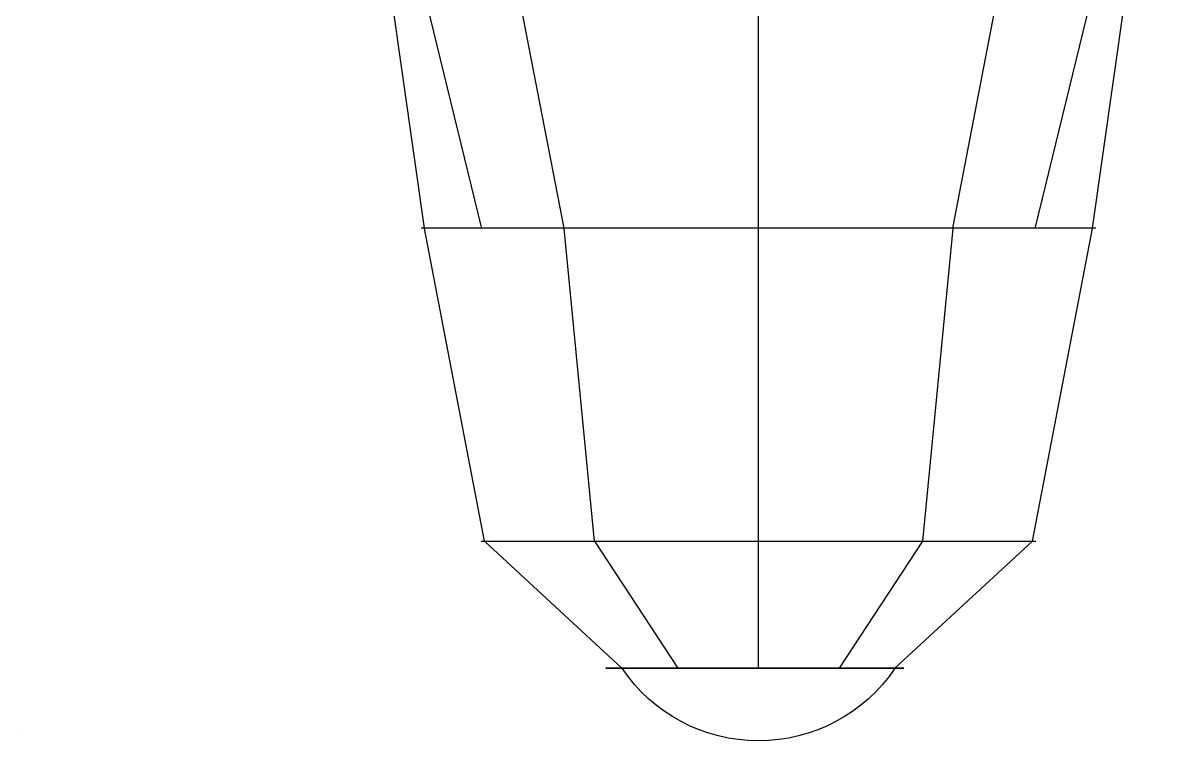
# Model space of a CAD drawing. Header units: inches. Extents: x 0 to 171, y -1 to 342.
# Drawn here: x 0 to 125.5, y -0.6 to 77.3 of the extents above; entities that cross this region are included whole.
import ezdxf

# ---------------------------------------------------------------- set-up
doc = ezdxf.new("R2010")
doc.units = ezdxf.units.IN
doc.header["$MEASUREMENT"] = 0
for name, color, linetype in [('A', 134, 'Continuous'), ('C', 190, 'Continuous'), ('D', 22, 'Continuous')]:
    doc.layers.add(name, color=color, linetype=linetype)

# ---------------------------------------------------------------- blocks, each defined once
blk = doc.blocks.new('Group#5')
blk.add_line((0, 0, 0.12), (0, 0))
blk = doc.blocks.new('Group#7')
at = {"layer": 'C'}
for p, q in [((6.25, 180.28, 3.44), (11.79, 197.59, 7.63)), ((2.71, 156.28, 0.33), (6.25, 180.28, 3.44)), ((0, 132.28), (2.71, 156.28, 0.33)), ((0, 108.28), (0, 132.28)), ((2.93, 84.28, 3.33), (0, 108.28)), ((8.05, 58.4, 12.73), (2.93, 84.28, 3.33)), ((14.02, 33.95, 24.41), (8.05, 58.4, 12.73))]:
    blk.add_line(p, q, dxfattribs=at)
blk = doc.blocks.new('Group#11')
at = {"layer": 'C'}
for p, q in [((15.01, 180.28, 3.44), (9.48, 197.59, 7.63)), ((18.55, 156.28, 0.33), (15.01, 180.28, 3.44)), ((21.26, 132.28), (18.55, 156.28, 0.33)), ((21.26, 108.28), (21.26, 132.28)), ((18.33, 84.28, 3.33), (21.26, 108.28)), ((13.21, 58.4, 12.73), (18.33, 84.28, 3.33)), ((7.24, 33.95, 24.41), (13.21, 58.4, 12.73))]:
    blk.add_line(p, q, dxfattribs=at)
blk = doc.blocks.new('Group#19')
at = {"layer": 'A'}
for p, q in [((0.36, 0, 12.61), (0, 0, 15)), ((0, 0, 17.43), (0.36, 0, 19.82)), ((0, 0, 15), (0, 0, 17.43)), ((1.08, 0, 10.29), (0.36, 0, 12.61)), ((0.36, 0, 19.82), (1.08, 0, 22.14)), ((2.13, 0, 8.11), (1.08, 0, 10.29)), ((1.08, 0, 22.14), (2.13, 0, 24.32)), ((2.13, 0, 24.32), (3.49, 0, 26.32)), ((3.49, 0, 6.1), (2.13, 0, 8.11)), ((5.14, 0, 4.33), (3.49, 0, 6.1)), ((3.49, 0, 26.32), (5.14, 0, 28.1)), ((5.14, 0, 28.1), (7.04, 0, 29.61)), ((7.04, 0, 2.82), (5.14, 0, 4.33)), ((9.13, 0, 1.61), (7.04, 0, 2.82)), ((7.04, 0, 29.61), (9.13, 0, 30.82)), ((9.13, 0, 30.82), (11.39, 0, 31.71)), ((11.39, 0, 0.72), (9.13, 0, 1.61)), ((11.39, 0, 31.71), (13.75, 0, 32.25)), ((13.75, 0, 0.18), (11.39, 0, 0.72)), ((16.17, 0), (13.75, 0, 0.18)), ((13.75, 0, 32.25), (16.17, 0, 32.43)), ((18.59, 0, 0.18), (16.17, 0)), ((16.17, 0, 32.43), (18.59, 0, 32.25)), ((18.59, 0, 32.25), (20.95, 0, 31.71)), ((20.95, 0, 0.72), (18.59, 0, 0.18)), ((23.2, 0, 1.61), (20.95, 0, 0.72)), ((20.95, 0, 31.71), (23.2, 0, 30.82)), ((23.2, 0, 30.82), (25.3, 0, 29.61)), ((25.3, 0, 2.82), (23.2, 0, 1.61)), ((25.3, 0, 29.61), (27.2, 0, 28.1)), ((27.2, 0, 4.33), (25.3, 0, 2.82)), ((27.2, 0, 28.1), (28.85, 0, 26.32)), ((28.85, 0, 6.1), (27.2, 0, 4.33)), ((30.21, 0, 8.11), (28.85, 0, 6.1)), ((28.85, 0, 26.32), (30.21, 0, 24.32)), ((31.26, 0, 10.29), (30.21, 0, 8.11)), ((30.21, 0, 24.32), (31.26, 0, 22.14)), ((31.26, 0, 22.14), (31.98, 0, 19.82)), ((31.98, 0, 12.61), (31.26, 0, 10.29)), ((31.98, 0, 19.82), (32.34, 0, 17.43)), ((32.34, 0, 15), (31.98, 0, 12.61)), ((32.34, 0, 17.43), (32.34, 0, 15))]:
    blk.add_line(p, q, dxfattribs=at)
blk = doc.blocks.new('Group#20')
at = {"layer": 'A'}
for p, q in [((1.05, 0, 14.36), (1.37, 0, 15.81)), ((1.37, 0, 15.81), (2.49, 0, 19.4)), ((2.49, 0, 19.4), (3.97, 0, 22.95)), ((3.97, 0, 22.95), (5.78, 0, 26.4)), ((5.78, 0, 26.4), (7.9, 0, 29.66)), ((7.9, 0, 29.66), (10.29, 0, 32.65)), ((10.29, 0, 32.65), (12.88, 0, 35.3)), ((12.88, 0, 35.3), (15.61, 0, 37.59)), ((15.61, 0, 37.59), (18.39, 0, 39.46)), ((18.39, 0, 39.46), (21.17, 0, 40.94)), ((21.17, 0, 40.94), (23.88, 0, 42.02)), ((23.88, 0, 42.02), (26.46, 0, 42.74)), ((26.46, 0, 42.74), (28.9, 0, 43.14)), ((28.9, 0, 43.14), (31.17, 0, 43.26)), ((31.17, 0, 43.26), (33.44, 0, 43.14)), ((33.44, 0, 43.14), (35.88, 0, 42.74)), ((35.88, 0, 42.74), (38.47, 0, 42.01)), ((38.47, 0, 42.01), (41.17, 0, 40.93)), ((41.17, 0, 40.93), (43.95, 0, 39.46)), ((43.95, 0, 39.46), (46.74, 0, 37.57)), ((46.74, 0, 37.57), (49.47, 0, 35.29)), ((49.47, 0, 35.29), (52.06, 0, 32.63)), ((52.06, 0, 32.63), (54.45, 0, 29.63)), ((54.45, 0, 29.63), (56.57, 0, 26.37)), ((56.57, 0, 26.37), (58.38, 0, 22.92)), ((58.38, 0, 22.92), (59.85, 0, 19.36)), ((59.85, 0, 19.36), (60.97, 0, 15.77)), ((60.97, 0, 15.77), (61.28, 0, 14.36))]:
    blk.add_line(p, q, dxfattribs=at)
blk = doc.blocks.new('Group#21')
at = {"layer": 'A'}
for p, q in [((0.68, 0, 45.75), (0.55, 0, 44.7)), ((1.57, 0, 49.8), (0.68, 0, 45.75)), ((2.84, 0, 53.89), (1.57, 0, 49.8)), ((4.52, 0, 57.95), (2.84, 0, 53.89)), ((6.59, 0, 61.89), (4.52, 0, 57.95)), ((9.03, 0, 65.63), (6.59, 0, 61.89)), ((11.78, 0, 69.08), (9.03, 0, 65.63)), ((14.79, 0, 72.17), (11.78, 0, 69.08)), ((17.99, 0, 74.85), (14.79, 0, 72.17)), ((21.3, 0, 77.08), (17.99, 0, 74.85)), ((24.64, 0, 78.85), (21.3, 0, 77.08)), ((27.95, 0, 80.17), (24.64, 0, 78.85)), ((31.17, 0, 81.07), (27.95, 0, 80.17)), ((34.25, 0, 81.58), (31.17, 0, 81.07)), ((37.17, 0, 81.73), (34.25, 0, 81.58)), ((40.08, 0, 81.58), (37.17, 0, 81.73)), ((43.16, 0, 81.07), (40.08, 0, 81.58)), ((46.38, 0, 80.17), (43.16, 0, 81.07)), ((49.69, 0, 78.85), (46.38, 0, 80.17)), ((53.03, 0, 77.08), (49.69, 0, 78.85)), ((56.34, 0, 74.85), (53.03, 0, 77.08)), ((59.54, 0, 72.17), (56.34, 0, 74.85)), ((62.55, 0, 69.08), (59.54, 0, 72.17)), ((65.3, 0, 65.63), (62.55, 0, 69.08)), ((67.74, 0, 61.89), (65.3, 0, 65.63)), ((69.81, 0, 57.95), (67.74, 0, 61.89)), ((71.49, 0, 53.89), (69.81, 0, 57.95)), ((72.77, 0, 49.8), (71.49, 0, 53.89)), ((73.65, 0, 45.75), (72.77, 0, 49.8)), ((73.78, 0, 44.73), (73.65, 0, 45.75))]:
    blk.add_line(p, q, dxfattribs=at)
blk = doc.blocks.new('Group#12')
at = {"layer": 'A'}
for p, q in [((14.92, 13.78, 5.23), (21.44, 47.73)), ((0, 0, 5.23), (14.92, 13.78, 5.23))]:
    blk.add_line(p, q, dxfattribs=at)
blk = doc.blocks.new('Group#33')
at = {"layer": 'D'}
for p, q in [((0, 210.87, 30.56), (18.55, 189.81, 18.2)), ((18.55, 189.81, 18.2), (31.15, 167.08, 9.3)), ((31.15, 167.08, 9.3), (35.49, 146.32, 3.29)), ((36.43, 122.32, 1.17), (35.49, 146.32, 3.29)), ((39.5, 98.32), (36.43, 122.32, 1.17)), ((39.63, 74.32, 1.77), (39.5, 98.32)), ((36.59, 50.32, 5.67), (39.63, 74.32, 1.77)), ((33.71, 24.45, 11.83), (36.59, 50.32, 5.67)), ((30.25, 0, 28.12), (33.71, 24.45, 11.83))]:
    blk.add_line(p, q, dxfattribs=at)
blk = doc.blocks.new('Group#10')
at = {"layer": 'A'}
for p, q in [((12.35, 47.73, 5.34), (9.06, 13.78, 3.6)), ((9.06, 13.78, 3.6), (0, 0))]:
    blk.add_line(p, q, dxfattribs=at)
blk = doc.blocks.new('Group#34')
blk.add_line((0, 214.21, 16.39), (-4.89, 222.66, 31.74))
at = {"layer": 'D'}
for p, q in [((3.9, 195.98, 7.18), (0, 214.21, 16.39)), ((7.37, 177.78, 2.87), (3.9, 195.98, 7.18)), ((11.99, 161.16, 1.74), (7.37, 177.78, 2.87)), ((16.28, 146.32, 0.72), (11.99, 161.16, 1.74)), ((22.31, 122.32, 0.09), (16.28, 146.32, 0.72)), ((24.65, 98.32), (22.31, 122.32, 0.09)), ((23.61, 74.32, 1.3), (24.65, 98.32)), ((20.6, 50.32, 4.2), (23.61, 74.32, 1.3)), ((15.8, 24.45, 8.63), (20.6, 50.32, 4.2)), ((11.09, 0, 15.3), (15.8, 24.45, 8.63))]:
    blk.add_line(p, q, dxfattribs=at)
blk = doc.blocks.new('Group#1')
at = {"layer": 'A'}
for p, q in [((0, 13.78, 8.37), (0, 47.73, 11.37)), ((0, 0), (0, 13.78, 8.37))]:
    blk.add_line(p, q, dxfattribs=at)
blk = doc.blocks.new('Group#35')
at = {"layer": 'D'}
for p, q in [((0, 74.32, 8.18), (0, 87.95, 8.18)), ((0, 50.32, 9.12), (0, 74.32, 8.18)), ((0, 24.45, 9.66), (0, 50.32, 9.12)), ((0, 0, 12.96), (0, 24.45, 9.66))]:
    blk.add_line(p, q, dxfattribs=at)
blk = doc.blocks.new('Group#8')
at = {"layer": 'A'}
for q in [(0, 47.73, 5.34), (12.36, 0)]:
    blk.add_line((3.3, 13.78, 3.6), q, dxfattribs=at)
blk = doc.blocks.new('Group#36')
blk.add_line((24.47, 214.21, 16.39), (29.4, 221.9, 31.88))
at = {"layer": 'D'}
for p, q in [((20.74, 195.98, 7.18), (24.65, 214.21, 16.39)), ((17.28, 177.78, 2.87), (20.74, 195.98, 7.18)), ((12.66, 161.16, 1.74), (17.28, 177.78, 2.87)), ((8.36, 146.32, 0.72), (12.66, 161.16, 1.74)), ((2.34, 122.32, 0.09), (8.36, 146.32, 0.72)), ((0, 98.32), (2.34, 122.32, 0.09)), ((1.04, 74.32, 1.3), (0, 98.32)), ((4.05, 50.32, 4.2), (1.04, 74.32, 1.3)), ((8.85, 24.45, 8.63), (4.05, 50.32, 4.2)), ((13.56, 0, 15.3), (8.85, 24.45, 8.63))]:
    blk.add_line(p, q, dxfattribs=at)
blk = doc.blocks.new('Group#6')
at = {"layer": 'A'}
for p, q in [((6.52, 13.78, 5.23), (0, 47.73)), ((21.44, 0, 5.23), (6.52, 13.78, 5.23))]:
    blk.add_line(p, q, dxfattribs=at)
blk = doc.blocks.new('Group#37')
at = {"layer": 'D'}
for p, q in [((39.63, 210.87, 30.56), (21.08, 189.81, 18.2)), ((21.08, 189.81, 18.2), (8.47, 167.08, 9.3)), ((8.47, 167.08, 9.3), (4.14, 146.32, 3.29)), ((3.2, 122.32, 1.17), (4.14, 146.32, 3.29)), ((0.13, 98.32), (3.2, 122.32, 1.17)), ((0, 74.32, 1.77), (0.13, 98.32)), ((3.04, 50.32, 5.67), (0, 74.32, 1.77)), ((5.92, 24.45, 11.83), (3.04, 50.32, 5.67)), ((9.38, 0, 28.12), (5.92, 24.45, 11.83))]:
    blk.add_line(p, q, dxfattribs=at)
blk = doc.blocks.new('Group#38')
at = {"extrusion": (-2.6805e-15, -4.21024e-16, -1)}
blk.add_arc((-14.82, 17.84), 17.84, 213.8651, 326.1349, dxfattribs=at)

msp = doc.modelspace()

# ---------------------------------------------------------------- block references
for name, p in [('Group#5', (0, 0, -0.12)), ('Group#37', (34.19, 54.99, 28.6)), ('Group#33', (85.84, 54.99, 28.6)), ('Group#7', (35.77, 21.03, 49.85)), ('Group#11', (102.62, 21.03, 49.85)), ('Group#35', (79.82, 54.99, 80.9)), ('Group#21', (42.66, 54.99, 12.12)), ('Group#6', (43.57, 7.25, 56.72)), ('Group#8', (58.72, 7.25, 79.7)), ('Group#1', (79.82, 7.25, 82.49)), ('Group#10', (88.57, 7.25, 79.7)), ('Group#12', (94.64, 7.25, 56.72)), ('Group#20', (48.66, 21.03, 47.59)), ('Group#19', (63.27, 7.25, 50.09))]:
    msp.add_blockref(name, p)
at = {"layer": 'A'}
msp.add_blockref('Group#38', (65.01, -0.65, 61.95), dxfattribs=at)
at = {"layer": 'D'}
for name, p in [('Group#34', (89.84, 54.99, 69.74)), ('Group#36', (45.16, 54.99, 69.74))]:
    msp.add_blockref(name, p, dxfattribs=at)

doc.saveas('drawing.dxf')
